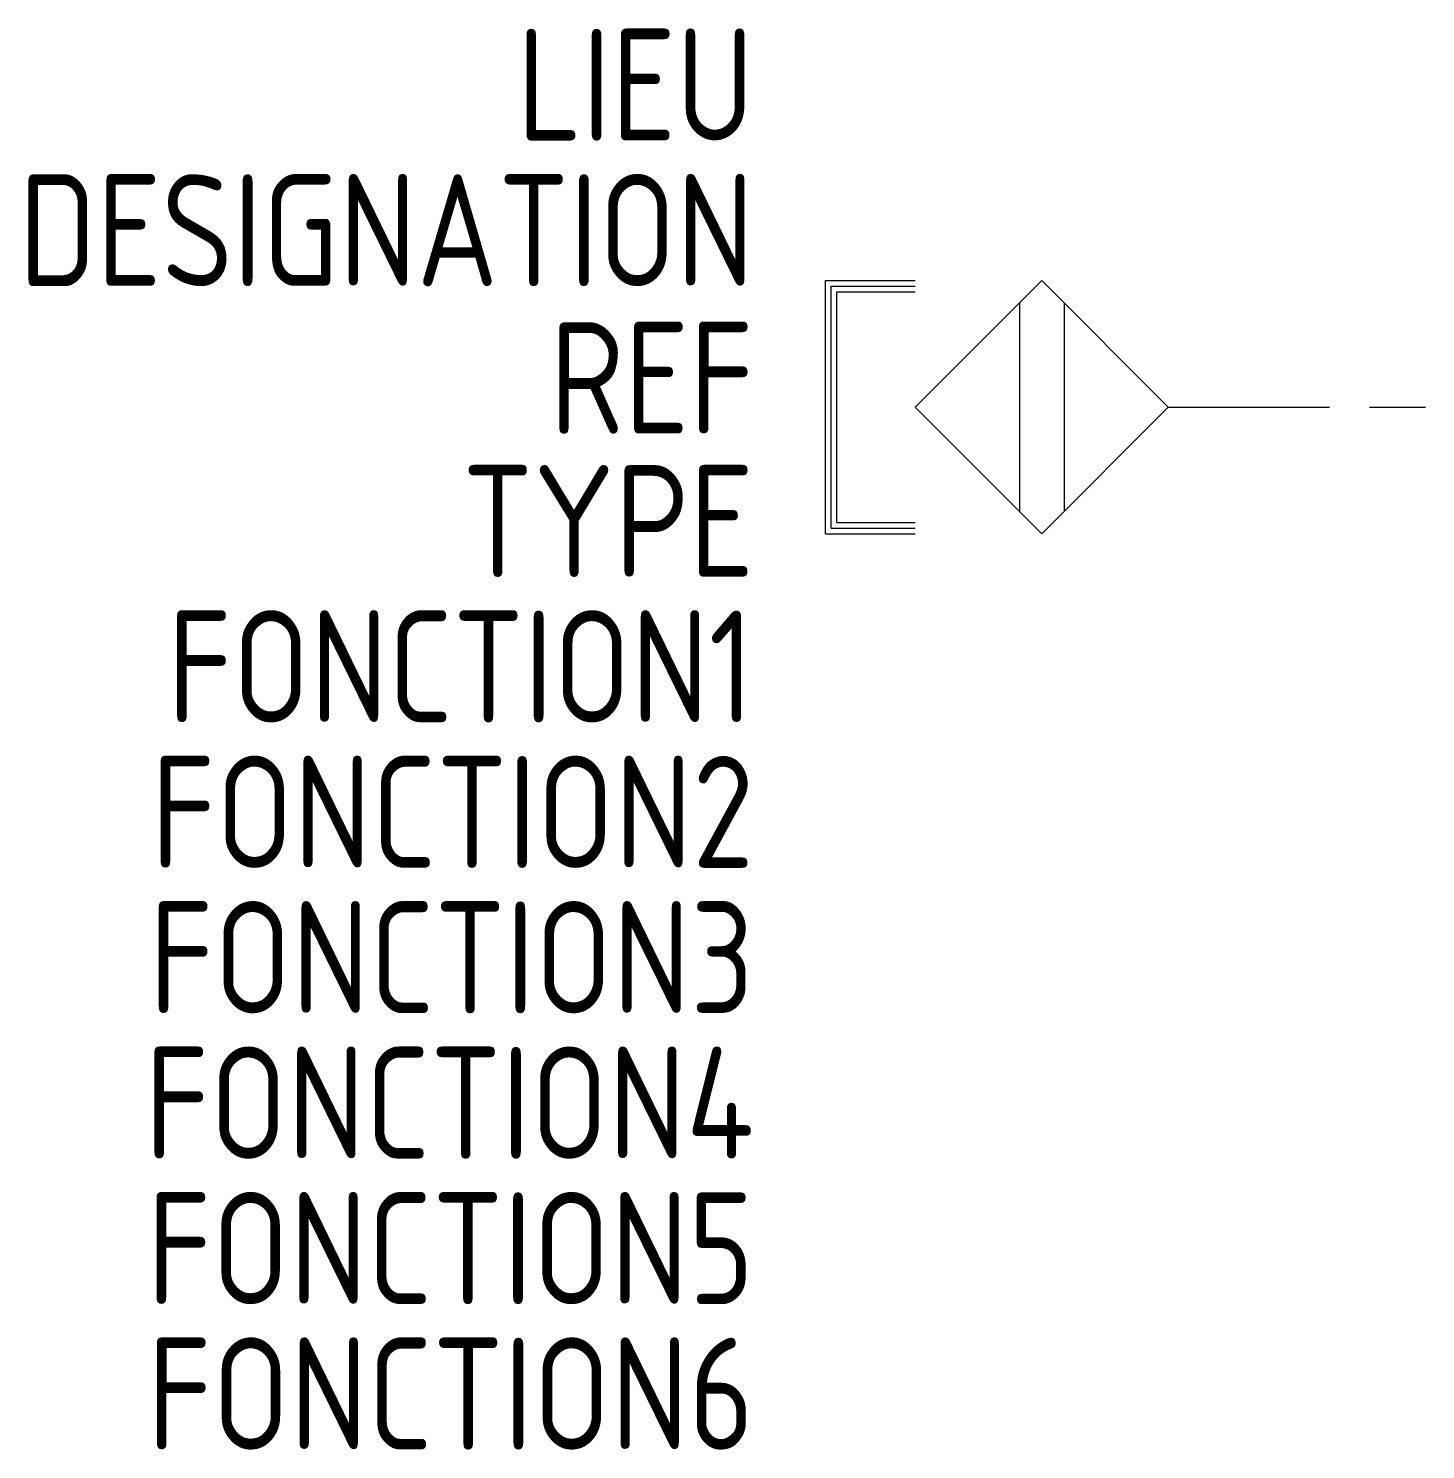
# Model space of a CAD drawing. Extents: x -1615.9 to -1584.6, y -902.9 to -871.1.
import ezdxf
from ezdxf.enums import TextEntityAlignment as Align

# ---------------------------------------------------------------- set-up
doc = ezdxf.new("R2010")
doc.units = 0
doc.linetypes.add('ACAD_ISO02W100', pattern=[15, 12, -3])
for name, color, linetype in [('SYMB_FIL', 3, 'CONTINUOUS'), ('SYMB_LIAISON', 1, 'ACAD_ISO02W100'), ('SYMB_REF_CONTACT', 2, 'CONTINUOUS'), ('SYMB_TXT_NOM', 3, 'CONTINUOUS')]:
    doc.layers.add(name, color=color, linetype=linetype)
doc.styles.add('NET2_5', font='isocp.shx', dxfattribs={"width": 0.9, "height": 2.5})

msp = doc.modelspace()

# ---------------------------------------------------------------- linework, layer by layer
at = {"layer": 'SYMB_FIL'}
for p, q in [((-1598.041, -882.422), (-1598.041, -876.765)), ((-1598.041, -876.765), (-1596.041, -876.765)), ((-1597.916, -882.297), (-1597.916, -876.89)), ((-1597.916, -876.89), (-1596.041, -876.89)), ((-1597.791, -882.172), (-1597.791, -877.015)), ((-1597.791, -877.015), (-1596.041, -877.015)), ((-1593.712, -877.265), (-1593.712, -881.922)), ((-1592.712, -877.265), (-1592.712, -881.922)), ((-1597.791, -882.172), (-1596.041, -882.172)), ((-1598.041, -882.422), (-1596.041, -882.422)), ((-1597.916, -882.297), (-1596.041, -882.297))]:
    msp.add_line(p, q, dxfattribs=at)
msp.add_lwpolyline([(-1593.212, -882.422), (-1590.384, -879.593), (-1593.212, -876.765), (-1596.041, -879.593)], close=True, dxfattribs=at)
at = {"layer": 'SYMB_LIAISON', "ltscale": 0.3}
msp.add_line((-1590.384, -879.593), (-1584.634, -879.593), dxfattribs=at)

# ---------------------------------------------------------------- texts
at = {"layer": 'SYMB_REF_CONTACT', "style": 'NET2_5', "width": 0.9, "flags": 8}
msp.add_attdef('REF', text='', height=2.5, dxfattribs=at).set_placement((-1599.641, -880.186), align=Align.RIGHT)
at = {"layer": 'SYMB_TXT_NOM', "style": 'NET2_5', "width": 0.9, "flags": 8}
for tag, text, p in [('LIEU', '', (-1599.641, -873.637)), ('DESIGNATION', 'S?', (-1599.641, -876.887)), ('TYPE', '', (-1599.641, -883.387)), ('FONCTION1', '', (-1599.641, -886.637)), ('FONCTION2', '', (-1599.641, -889.887)), ('FONCTION3', '', (-1599.641, -893.137)), ('FONCTION4', '', (-1599.641, -896.387)), ('FONCTION5', '', (-1599.641, -899.637)), ('FONCTION6', '', (-1599.641, -902.887))]:
    msp.add_attdef(tag, text=text, height=2.5, dxfattribs=at).set_placement(p, align=Align.RIGHT)

doc.saveas('drawing.dxf')
